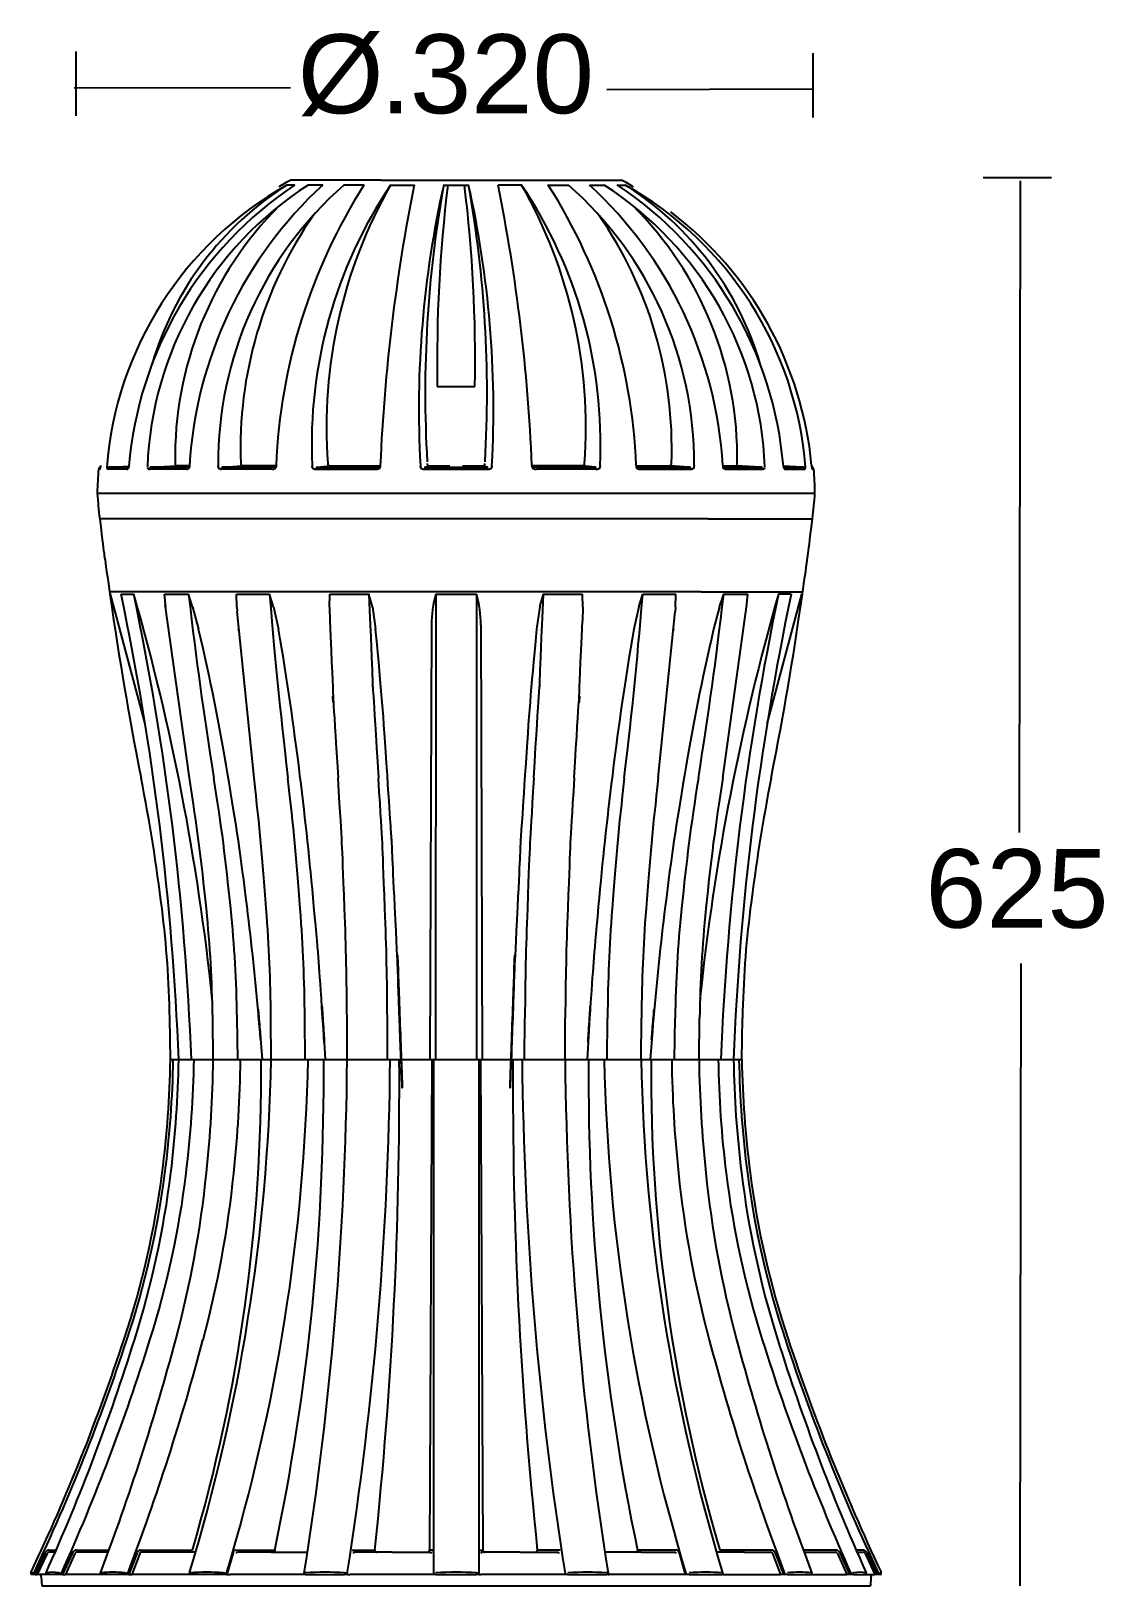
# Model space of a CAD drawing. Extents: x 0 to 122, y 0 to 312.
# Drawn here: x 2.1 to 122.4, y 137.4 to 311.6 of the extents above; entities that cross this region are included whole.
import ezdxf

# ---------------------------------------------------------------- set-up
doc = ezdxf.new("R2010")
doc.units = 0
doc.layers.add('LIVELLO_1', color=160, linetype='Continuous')
doc.styles.add('STD', font='txt')

# ---------------------------------------------------------------- blocks, each defined once
blk = doc.blocks.new('AI9-BLK1')
at = {"layer": 'LIVELLO_1', "color": 7}
for p, q in [((-54.46, 153.02), (-54.46, 145.81)), ((28.11, 152.82), (28.11, 145.61)), ((-54.65, 148.95), (-30.41, 148.99)), ((5.05, 148.75), (28.04, 148.84)), ((-29.95, 138.06), (-30.81, 138.06)), ((-30.15, 138.6), (-30.38, 138.6)), ((-26.8, 138.06), (-28.43, 138.06)), ((-20.26, 138.6), (-14.75, 138.6)), ((-19.19, 138.06), (-16.55, 138.06)), ((-14.75, 138.6), (-8.95, 138.6)), ((-13.24, 138.06), (-10.46, 138.06)), ((-8.95, 138.6), (-3.44, 138.6)), ((-4.51, 138.06), (-7.15, 138.06)), ((-3.44, 138.6), (1.25, 138.6)), ((1.25, 138.6), (4.66, 138.6)), ((3.1, 138.06), (4.73, 138.06)), ((4.66, 138.6), (6.46, 138.6)), ((6.46, 138.6), (6.68, 138.6)), ((7.63, 138.06), (7.68, 138.06)), ((7.68, 138.05), (7.7, 138.05)), ((47.21, 138.89), (54.89, 138.89)), ((51.35, 138.53), (51.24, 65.5)), ((-13.96, 115.48), (-9.74, 115.48)), ((-51.74, 106.32), (-51.73, 106.36)), ((-51.7, 106.65), (-51.71, 106.54)), ((-51.7, 106.65), (-51.71, 106.54)), ((-51.71, 106.54), (-51.71, 106.44)), ((-48.52, 106.45), (-50.68, 106.45)), ((-50.68, 106.45), (-50.64, 106.45)), ((-50.64, 106.45), (-48.51, 106.57)), ((-48.5, 106.65), (-48.52, 106.54)), ((-48.52, 106.54), (-48.52, 106.44)), ((-41.74, 106.45), (-46.02, 106.45)), ((-46.02, 106.45), (-45.98, 106.45)), ((-45.98, 106.45), (-43.22, 106.61)), ((-41.73, 106.61), (-43.22, 106.61)), ((-41.73, 106.54), (-41.74, 106.44)), ((-41.72, 106.65), (-41.73, 106.54)), ((-38.52, 106.65), (-38.52, 106.54)), ((-38.52, 106.44), (-38.52, 106.54)), ((-32.04, 106.45), (-38.01, 106.45)), ((-38.01, 106.45), (-37.98, 106.45)), ((-37.98, 106.45), (-35.79, 106.61)), ((-32.02, 106.61), (-35.79, 106.61)), ((-32.03, 106.54), (-32.04, 106.44)), ((-32.02, 106.65), (-32.03, 106.54)), ((-27.98, 106.65), (-27.98, 106.54)), ((-27.98, 106.44), (-27.98, 106.54)), ((-27.44, 106.45), (-20.36, 106.45)), ((-27.44, 106.45), (-27.42, 106.45)), ((-27.42, 106.45), (-26.02, 106.61)), ((-26.02, 106.61), (-20.35, 106.61)), ((-20.79, 106.45), (-20.78, 106.45)), ((-20.35, 106.54), (-20.36, 106.44)), ((-20.35, 106.65), (-20.35, 106.54)), ((-15.86, 106.65), (-15.86, 106.54)), ((-15.86, 106.44), (-15.86, 106.54)), ((-15.35, 106.45), (-15.34, 106.45)), ((-15.34, 106.45), (-14.86, 106.61)), ((-14.86, 106.61), (-12.55, 106.61)), ((-11.14, 106.61), (-8.84, 106.61)), ((-7.84, 106.65), (-7.84, 106.54)), ((-7.84, 106.54), (-7.84, 106.44)), ((-3.35, 106.65), (-3.35, 106.54)), ((2.32, 106.61), (-3.35, 106.61)), ((-3.35, 106.54), (-3.34, 106.44)), ((3.74, 106.45), (-3.34, 106.45)), ((-2.91, 106.45), (-2.91, 106.45)), ((3.73, 106.45), (2.32, 106.61)), ((3.74, 106.45), (3.73, 106.45)), ((4.28, 106.65), (4.28, 106.54)), ((4.28, 106.44), (4.28, 106.54)), ((8.33, 106.65), (8.33, 106.54)), ((8.33, 106.61), (12.09, 106.61)), ((8.33, 106.54), (8.34, 106.44)), ((8.34, 106.45), (14.31, 106.45)), ((14.28, 106.45), (12.09, 106.61)), ((14.31, 106.45), (14.28, 106.45)), ((14.82, 106.65), (14.82, 106.54)), ((14.83, 106.44), (14.82, 106.54)), ((18.03, 106.65), (18.04, 106.54)), ((18.03, 106.61), (19.52, 106.61)), ((18.04, 106.54), (18.05, 106.44)), ((18.05, 106.45), (22.32, 106.45)), ((22.28, 106.45), (19.52, 106.61)), ((22.32, 106.45), (22.28, 106.45)), ((24.81, 106.65), (24.82, 106.54)), ((26.94, 106.45), (24.81, 106.57)), ((24.82, 106.54), (24.83, 106.44)), ((24.82, 106.45), (26.98, 106.45)), ((26.98, 106.45), (26.94, 106.45)), ((28, 106.65), (28, 106.54)), ((28, 106.65), (28.01, 106.54)), ((28.01, 106.44), (28, 106.54)), ((28.03, 106.36), (28.04, 106.32)), ((-51.78, 106.22), (-51.93, 106.22)), ((-48.74, 106.22), (-50.91, 106.22)), ((-42.08, 106.22), (-46.22, 106.22)), ((-32.47, 106.22), (-38.17, 106.22)), ((3.84, 106.22), (-2.86, 106.22)), ((8.77, 106.22), (14.47, 106.22)), ((18.39, 106.22), (22.52, 106.22)), ((25.04, 106.22), (27.21, 106.22)), ((-52.07, 103.55), (28.36, 103.55)), ((-52.07, 103.55), (28.36, 103.55)), ((-51.3, 100.65), (-51.79, 100.65)), ((-47.43, 100.65), (-51.3, 100.65)), ((-40.09, 100.65), (-47.43, 100.65)), ((-29.98, 100.65), (-40.09, 100.65)), ((-18.1, 100.65), (-29.98, 100.65)), ((-5.6, 100.65), (-18.1, 100.65)), ((6.28, 100.65), (-5.6, 100.65)), ((16.39, 100.65), (6.28, 100.65)), ((16.39, 100.65), (23.74, 100.65)), ((23.74, 100.65), (27.6, 100.65)), ((27.6, 100.65), (28.09, 100.65)), ((-50.21, 92.48), (-50.69, 92.48)), ((-46.46, 92.48), (-50.21, 92.48)), ((-39.31, 92.48), (-46.46, 92.48)), ((-29.48, 92.48), (-39.31, 92.48)), ((-17.93, 92.48), (-29.48, 92.48)), ((-5.77, 92.48), (-17.93, 92.48)), ((5.79, 92.48), (-5.77, 92.48)), ((15.62, 92.48), (5.79, 92.48)), ((15.62, 92.48), (22.76, 92.48)), ((22.76, 92.48), (26.52, 92.48)), ((26.52, 92.48), (26.99, 92.48)), ((-46.71, 77.69), (-50.59, 92.23)), ((-49.4, 92.23), (-47.98, 92.23)), ((-49.39, 92.23), (-49.39, 92.23)), ((-47.96, 92.23), (-47.96, 92.24)), ((-44.54, 92.23), (-41.84, 92.23)), ((-44.4, 90.77), (-44.54, 92.23)), ((-41.38, 90.81), (-41.84, 92.23)), ((-41.38, 90.81), (-40.71, 88.31)), ((-36.47, 92.23), (-32.76, 92.23)), ((-36.43, 90.77), (-36.47, 92.23)), ((-36.43, 90.77), (-36.39, 90.27)), ((-32.31, 90.81), (-32.76, 92.23)), ((-32.31, 90.81), (-31.76, 88.31)), ((-26.06, 90.77), (-26, 92.23)), ((-26.06, 90.77), (-26.02, 89.23)), ((-26, 92.23), (-21.64, 92.23)), ((-21.24, 90.81), (-21.64, 92.23)), ((-21.24, 90.81), (-20.87, 88.31)), ((-14.14, 92.23), (-14.15, 40.08)), ((-14.14, 92.23), (-9.55, 92.23)), ((-9.55, 92.23), (-9.55, 40.08)), ((-2.46, 90.81), (-2.83, 88.31)), ((-2.06, 92.23), (2.3, 92.23)), ((2.36, 90.77), (2.3, 92.23)), ((2.36, 90.77), (2.32, 89.23)), ((8.61, 90.81), (8.06, 88.31)), ((8.61, 90.81), (9.06, 92.23)), ((9.06, 92.23), (12.77, 92.23)), ((9.06, 92.23), (12.77, 92.23)), ((12.74, 90.77), (12.7, 90.27)), ((12.74, 90.77), (12.77, 92.23)), ((17.68, 90.81), (17.01, 88.31)), ((18.04, 71.62), (20.74, 91.06)), ((18.14, 92.23), (20.84, 92.23)), ((20.7, 90.77), (20.84, 92.23)), ((23, 77.69), (26.89, 92.23)), ((24.27, 92.24), (24.27, 92.23)), ((25.7, 92.23), (24.28, 92.23)), ((25.69, 92.23), (25.69, 92.23)), ((26.89, 92.23), (26.89, 92.23)), ((-34.5, 71.63), (-36.39, 90.27)), ((10.81, 71.63), (12.7, 90.27)), ((-36.2, 88.14), (-36.23, 88.31)), ((-14.62, 88.78), (-14.78, 40.08)), ((-9.08, 88.78), (-8.92, 40.08)), ((12.5, 88.14), (12.53, 88.31)), ((51.45, 50.82), (51.34, -18.91)), ((-43.86, 40.08), (-43.94, 44.69)), ((-36.33, 40.08), (-36.4, 44.69)), ((-28.76, 40.08), (-28.81, 44.69)), ((-24.06, 40.08), (-24.08, 44.69)), ((-19.53, 40.08), (-19.56, 44.69)), ((-4.17, 40.08), (-4.14, 44.69)), ((0.36, 40.08), (0.38, 44.69)), ((5.06, 40.08), (5.11, 44.69)), ((8.87, 40.08), (8.91, 44.69)), ((12.63, 40.08), (12.7, 44.69)), ((15.37, 40.08), (15.44, 44.69)), ((20.17, 40.08), (20.24, 44.69)), ((-33.85, 43.29), (-33.58, 40.08)), ((-26.72, 43.29), (-26.52, 40.08)), ((-18.14, 43.29), (-18.03, 40.08)), ((-5.56, 43.29), (-5.67, 40.08)), ((3.02, 43.29), (2.82, 40.08)), ((10.15, 43.29), (9.89, 40.08)), ((-43.87, 40.08), (20.17, 40.08)), ((-43.86, 40.08), (20.17, 40.08)), ((-14.57, 40.08), (-14.85, -14.89)), ((-14.38, 40.08), (-14.38, -17.51)), ((-9.32, 40.08), (-9.32, -17.51)), ((-9.13, 40.08), (-8.85, -14.89)), ((-57.89, -15.19), (-59.04, -17.65)), ((-57.68, -15.28), (-58.79, -17.65)), ((-56.97, -15.14), (-57.45, -15.14)), ((-57.43, -14.89), (-56.68, -14.89)), ((-56.79, -15.14), (-56.97, -15.14)), ((-54.85, -15.19), (-55.95, -17.65)), ((-54.58, -15.28), (-55.63, -17.65)), ((-54.41, -14.89), (-50.76, -14.89)), ((-52.56, -15.14), (-54.35, -15.14)), ((-50.85, -15.14), (-52.56, -15.14)), ((-47.6, -15.19), (-48.54, -17.65)), ((-47.29, -15.28), (-48.19, -17.65)), ((-47.22, -14.89), (-41.4, -14.89)), ((-44.15, -15.14), (-47.09, -15.14)), ((-41.12, -15.14), (-44.15, -15.14)), ((-36.85, -15.19), (-37.53, -17.65)), ((-36.57, -14.89), (-32.17, -14.89)), ((-32.59, -15.14), (-36.37, -15.14)), ((-32.59, -15.14), (-28.51, -15.14)), ((-23.5, -14.89), (-20.96, -14.89)), ((-19, -15.14), (-23.26, -15.14)), ((-19, -15.14), (-14.66, -15.14)), ((-14.41, -14.89), (-14.85, -14.89)), ((-9.29, -14.89), (-8.85, -14.89)), ((-4.7, -15.14), (-9.04, -15.14)), ((-4.7, -15.14), (-0.43, -15.14)), ((-0.2, -14.89), (-2.75, -14.89)), ((4.85, -15.13), (4.92, -15.14)), ((8.89, -15.14), (4.92, -15.14)), ((12.87, -14.89), (8.47, -14.89)), ((8.89, -15.14), (12.68, -15.14)), ((13.16, -15.19), (13.83, -17.65)), ((20.46, -15.14), (17.42, -15.14)), ((23.52, -14.89), (17.7, -14.89)), ((20.46, -15.14), (23.39, -15.14)), ((23.59, -15.28), (24.49, -17.65)), ((23.9, -15.19), (24.84, -17.65)), ((30.71, -14.89), (27.06, -14.89)), ((27.15, -15.14), (28.86, -15.14)), ((28.86, -15.14), (30.65, -15.14)), ((30.88, -15.28), (31.93, -17.65)), ((31.15, -15.19), (32.25, -17.65)), ((33.73, -14.89), (32.98, -14.89)), ((33.09, -15.14), (33.28, -15.14)), ((33.28, -15.14), (33.75, -15.14)), ((33.98, -15.28), (35.09, -17.65)), ((34.19, -15.19), (35.35, -17.65)), ((-59.48, -17.65), (-59.47, -17.37)), ((-59.47, -17.37), (-59.42, -17.46)), ((35.72, -17.46), (35.77, -17.37)), ((35.79, -17.65), (35.77, -17.37)), ((-59.43, -17.65), (-59.48, -17.65)), ((-59.19, -17.65), (-59.43, -17.65)), ((-59.19, -17.51), (-59.19, -17.65)), ((-59.04, -17.65), (-59.19, -17.65)), ((-59.04, -17.65), (-58.79, -17.65)), ((-57.82, -17.65), (-58.79, -17.65)), ((-58.34, -17.89), (-58.29, -18.91)), ((-58.29, -18.91), (34.59, -18.91)), ((-57.81, -17.65), (-57.82, -17.65)), ((-57.8, -17.46), (-57.81, -17.65)), ((-56.39, -17.65), (-57.81, -17.65)), ((-56.09, -17.65), (-56.39, -17.65)), ((-56.09, -17.51), (-56.38, -17.46)), ((-56.09, -17.51), (-56.09, -17.65)), ((-55.95, -17.65), (-56.09, -17.65)), ((-55.95, -17.65), (-55.63, -17.65)), ((-51.73, -17.65), (-55.63, -17.65)), ((-51.72, -17.47), (-51.73, -17.65)), ((-51.69, -17.65), (-51.73, -17.65)), ((-51.72, -17.47), (-51.69, -17.46)), ((-51.69, -17.46), (-51.68, -17.46)), ((-49, -17.65), (-51.69, -17.65)), ((-48.66, -17.65), (-49, -17.65)), ((-48.66, -17.51), (-48.66, -17.65)), ((-48.54, -17.65), (-48.66, -17.65)), ((-48.54, -17.65), (-48.19, -17.65)), ((-41.77, -17.65), (-48.19, -17.65)), ((-41.76, -17.48), (-41.77, -17.65)), ((-41.67, -17.65), (-41.77, -17.65)), ((-41.68, -17.46), (-41.66, -17.46)), ((-41.67, -17.46), (-41.66, -17.46)), ((-37.96, -17.65), (-41.67, -17.65)), ((-37.95, -17.46), (-37.96, -17.46)), ((-37.63, -17.65), (-37.96, -17.65)), ((-37.63, -17.51), (-37.63, -17.65)), ((-37.53, -17.65), (-37.63, -17.65)), ((-37.53, -17.65), (-37.19, -17.65)), ((-29, -17.65), (-37.19, -17.65)), ((-28.9, -17.65), (-29, -17.65)), ((-28.89, -17.5), (-28.9, -17.65)), ((-28.73, -17.65), (-28.9, -17.65)), ((-28.74, -17.46), (-28.73, -17.46)), ((-28.73, -17.46), (-28.73, -17.46)), ((-28.73, -17.65), (-24.37, -17.65)), ((-24.37, -17.46), (-24.37, -17.46)), ((-24.07, -17.65), (-24.37, -17.65)), ((-24.07, -17.51), (-24.07, -17.65)), ((-24.02, -17.65), (-24.07, -17.65)), ((-24.02, -17.65), (-23.71, -17.65)), ((-14.63, -17.65), (-23.71, -17.65)), ((-14.39, -17.65), (-14.63, -17.65)), ((-14.38, -17.65), (-14.39, -17.65)), ((-14.38, -17.51), (-14.38, -17.65)), ((-14.14, -17.65), (-14.38, -17.65)), ((-14.15, -17.46), (-14.14, -17.46)), ((-14.15, -17.46), (-14.14, -17.46)), ((-14.14, -17.65), (-9.55, -17.65)), ((-9.55, -17.46), (-9.56, -17.46)), ((-9.32, -17.65), (-9.55, -17.65)), ((-9.32, -17.51), (-9.32, -17.65)), ((-9.31, -17.65), (-9.32, -17.65)), ((-9.31, -17.65), (-9.07, -17.65)), ((0.01, -17.65), (-9.07, -17.65)), ((0.32, -17.65), (0.01, -17.65)), ((0.37, -17.65), (0.32, -17.65)), ((0.37, -17.51), (0.37, -17.65)), ((0.67, -17.65), (0.37, -17.65)), ((0.66, -17.46), (0.68, -17.46)), ((0.67, -17.46), (0.68, -17.46)), ((0.67, -17.65), (5.04, -17.65)), ((5.04, -17.46), (5.03, -17.46)), ((5.2, -17.65), (5.04, -17.65)), ((5.2, -17.65), (5.19, -17.5)), ((5.2, -17.65), (5.3, -17.65)), ((13.49, -17.65), (5.3, -17.65)), ((13.83, -17.65), (13.49, -17.65)), ((13.93, -17.65), (13.83, -17.65)), ((13.93, -17.51), (13.93, -17.65)), ((14.26, -17.65), (13.93, -17.65)), ((14.25, -17.46), (14.26, -17.46)), ((14.26, -17.46), (14.26, -17.46)), ((14.26, -17.65), (17.98, -17.65)), ((17.97, -17.46), (17.96, -17.46)), ((18.07, -17.65), (17.98, -17.65)), ((18.07, -17.65), (18.06, -17.48)), ((18.07, -17.65), (24.49, -17.65)), ((24.84, -17.65), (24.49, -17.65)), ((24.96, -17.65), (24.84, -17.65)), ((25.29, -17.65), (24.96, -17.65)), ((25.28, -17.46), (25.29, -17.46)), ((25.29, -17.65), (27.99, -17.65)), ((28.02, -17.47), (27.99, -17.46)), ((28.03, -17.65), (27.99, -17.65)), ((28.03, -17.65), (28.02, -17.47)), ((28.03, -17.65), (31.93, -17.65)), ((32.25, -17.65), (31.93, -17.65)), ((32.4, -17.65), (32.25, -17.65)), ((32.39, -17.51), (32.4, -17.65)), ((32.69, -17.65), (32.4, -17.65)), ((32.69, -17.65), (34.11, -17.65)), ((34.12, -17.65), (34.11, -17.46)), ((34.12, -17.65), (34.11, -17.65)), ((34.12, -17.65), (35.09, -17.65)), ((34.64, -17.89), (34.59, -18.91)), ((35.35, -17.65), (35.09, -17.65)), ((35.5, -17.65), (35.35, -17.65)), ((35.49, -17.51), (35.5, -17.65)), ((35.73, -17.65), (35.5, -17.65)), ((35.73, -17.65), (35.79, -17.65))]:
    blk.add_line(p, q, dxfattribs=at)
for points in [[(-30.81, 138.06), (-30.81, 138.06), (-30.82, 138.06), (-30.82, 138.06), (-30.82, 138.05)], [(-20.26, 138.6), (-24.95, 138.6), (-28.36, 138.6), (-30.15, 138.6)], [(-29.95, 138.06), (-29.95, 138.06), (-29.96, 138.06), (-29.96, 138.06), (-29.97, 138.05)], [(-22.18, 138.06), (-24.42, 138.06), (-24.43, 138.06), (-24.43, 138.06), (-24.43, 138.06), (-24.43, 138.05)], [(-22.18, 138.06), (-22.18, 138.06), (-22.18, 138.06), (-22.18, 138.06), (-22.19, 138.05)], [(-19.19, 138.06), (-19.19, 138.06), (-19.19, 138.06), (-19.2, 138.06), (-19.2, 138.05)], [(-16.55, 138.06), (-16.55, 138.06), (-16.55, 138.06), (-16.55, 138.05)], [(-13.24, 138.06), (-13.24, 138.06), (-13.24, 138.06), (-13.24, 138.05)], [(-10.46, 138.05), (-10.46, 138.06), (-10.46, 138.06), (-10.46, 138.06)], [(-4.5, 138.05), (-4.5, 138.06), (-4.51, 138.06), (-4.51, 138.06), (-4.51, 138.06)], [(-1.51, 138.05), (-1.51, 138.06), (-1.52, 138.06), (-1.52, 138.06), (-1.52, 138.06), (0.73, 138.06)], [(0.74, 138.05), (0.74, 138.06), (0.73, 138.06), (0.73, 138.06), (0.73, 138.06)], [(6.27, 138.05), (6.26, 138.06), (6.26, 138.06), (6.26, 138.06), (6.25, 138.06), (7.11, 138.06)], [(7.65, 138.05), (7.68, 138.05), (7.86, 137.93)], [(-50.84, 106.38), (-50.85, 106.37), (-50.86, 106.36), (-50.87, 106.34), (-50.88, 106.32), (-50.89, 106.31), (-50.9, 106.29), (-50.9, 106.27), (-50.91, 106.26), (-50.91, 106.24), (-50.91, 106.22)], [(-50.68, 106.45), (-50.7, 106.45), (-50.71, 106.45), (-50.73, 106.44), (-50.75, 106.44), (-50.77, 106.43), (-50.78, 106.42), (-50.8, 106.41), (-50.81, 106.4), (-50.83, 106.39), (-50.84, 106.38)], [(-46.16, 106.38), (-46.17, 106.37), (-46.18, 106.36), (-46.19, 106.34), (-46.19, 106.32), (-46.2, 106.31), (-46.21, 106.29), (-46.21, 106.27), (-46.22, 106.26), (-46.22, 106.24), (-46.22, 106.22)], [(-46.02, 106.45), (-46.03, 106.45), (-46.05, 106.45), (-46.06, 106.44), (-46.08, 106.44), (-46.09, 106.43), (-46.11, 106.42), (-46.12, 106.41), (-46.13, 106.4), (-46.14, 106.39), (-46.16, 106.38)], [(-43.34, 106.86), (-43.34, 106.82), (-43.33, 106.78), (-43.33, 106.75), (-43.31, 106.71), (-43.3, 106.68), (-43.29, 106.67), (-43.29, 106.66), (-43.28, 106.65), (-43.27, 106.64), (-43.26, 106.63), (-43.26, 106.63), (-43.25, 106.62), (-43.25, 106.62), (-43.25, 106.62), (-43.24, 106.62), (-43.24, 106.61), (-43.23, 106.61), (-43.23, 106.61), (-43.22, 106.61), (-43.22, 106.61)], [(-38.12, 106.38), (-38.12, 106.37), (-38.13, 106.36), (-38.14, 106.34), (-38.14, 106.32), (-38.15, 106.3), (-38.16, 106.28), (-38.16, 106.26), (-38.16, 106.24), (-38.17, 106.22)], [(-38.01, 106.45), (-38.02, 106.45), (-38.02, 106.45), (-38.03, 106.45), (-38.05, 106.44), (-38.06, 106.44), (-38.07, 106.43), (-38.08, 106.42), (-38.09, 106.41), (-38.1, 106.4), (-38.11, 106.39), (-38.12, 106.38)], [(-35.98, 106.86), (-35.97, 106.83), (-35.97, 106.82), (-35.97, 106.8), (-35.96, 106.78), (-35.96, 106.76), (-35.95, 106.75), (-35.94, 106.73), (-35.94, 106.71), (-35.92, 106.7), (-35.91, 106.68), (-35.9, 106.67), (-35.89, 106.66), (-35.88, 106.65), (-35.87, 106.64), (-35.86, 106.63), (-35.84, 106.62), (-35.83, 106.62), (-35.82, 106.61), (-35.8, 106.61), (-35.79, 106.61), (-35.79, 106.61)], [(-27.5, 106.38), (-27.51, 106.36), (-27.52, 106.33), (-27.53, 106.29), (-27.53, 106.25), (-27.53, 106.22)], [(-27.44, 106.45), (-27.45, 106.45), (-27.45, 106.45), (-27.45, 106.45), (-27.46, 106.45), (-27.46, 106.45), (-27.46, 106.44), (-27.47, 106.44), (-27.47, 106.44), (-27.47, 106.43), (-27.48, 106.42), (-27.49, 106.41), (-27.49, 106.4), (-27.5, 106.39), (-27.5, 106.38)], [(-26.24, 106.86), (-26.24, 106.83), (-26.24, 106.82), (-26.23, 106.8), (-26.23, 106.78), (-26.22, 106.76), (-26.21, 106.75), (-26.2, 106.73), (-26.2, 106.71), (-26.18, 106.7), (-26.17, 106.68), (-26.16, 106.67), (-26.14, 106.66), (-26.13, 106.65), (-26.11, 106.64), (-26.1, 106.63), (-26.08, 106.62), (-26.07, 106.62), (-26.05, 106.61), (-26.03, 106.61), (-26.02, 106.61)], [(-15.36, 106.38), (-15.36, 106.35), (-15.37, 106.31), (-15.37, 106.27), (-15.37, 106.22)], [(-15.35, 106.45), (-15.35, 106.45), (-15.35, 106.45), (-15.35, 106.45), (-15.35, 106.45), (-15.35, 106.44), (-15.35, 106.43), (-15.36, 106.41), (-15.36, 106.39), (-15.36, 106.38)], [(-15.35, 106.45), (-8.35, 106.45), (-8.36, 106.45), (-8.84, 106.61)], [(-8.34, 106.38), (-8.34, 106.4), (-8.34, 106.43), (-8.34, 106.44), (-8.35, 106.45), (-8.35, 106.45), (-8.35, 106.45), (-8.35, 106.45), (-8.35, 106.45)], [(-8.33, 106.22), (-8.33, 106.27), (-8.33, 106.31), (-8.33, 106.35), (-8.34, 106.38)], [(2.32, 106.61), (2.33, 106.61), (2.35, 106.61), (2.37, 106.62), (2.39, 106.62), (2.4, 106.63), (2.42, 106.64), (2.43, 106.65), (2.45, 106.66), (2.46, 106.67), (2.47, 106.68), (2.48, 106.7), (2.5, 106.71), (2.51, 106.73), (2.52, 106.75), (2.52, 106.76), (2.53, 106.78), (2.54, 106.8), (2.54, 106.82), (2.54, 106.83), (2.54, 106.86)], [(3.84, 106.22), (3.84, 106.27), (3.83, 106.31), (3.82, 106.35), (3.81, 106.36), (3.81, 106.38), (3.8, 106.39), (3.8, 106.4), (3.79, 106.41), (3.78, 106.42), (3.78, 106.43), (3.77, 106.44), (3.77, 106.44), (3.76, 106.44), (3.76, 106.45), (3.76, 106.45), (3.75, 106.45), (3.75, 106.45), (3.75, 106.45), (3.74, 106.45)], [(12.09, 106.61), (12.1, 106.61), (12.11, 106.61), (12.12, 106.62), (12.14, 106.62), (12.15, 106.63), (12.16, 106.63), (12.17, 106.65), (12.19, 106.65), (12.2, 106.66), (12.21, 106.68), (12.22, 106.69), (12.23, 106.7), (12.24, 106.72), (12.25, 106.74), (12.26, 106.76), (12.26, 106.77), (12.26, 106.79), (12.27, 106.81), (12.27, 106.82), (12.28, 106.86)], [(14.47, 106.22), (14.47, 106.25), (14.46, 106.27), (14.46, 106.29), (14.45, 106.31), (14.45, 106.33), (14.44, 106.35), (14.43, 106.36), (14.42, 106.38), (14.41, 106.39), (14.4, 106.4), (14.39, 106.41), (14.38, 106.42), (14.37, 106.43), (14.36, 106.44), (14.35, 106.44), (14.33, 106.45), (14.32, 106.45), (14.32, 106.45), (14.31, 106.45)], [(19.52, 106.61), (19.52, 106.61), (19.53, 106.61), (19.53, 106.61), (19.54, 106.61), (19.54, 106.62), (19.55, 106.62), (19.55, 106.62), (19.55, 106.62), (19.56, 106.63), (19.57, 106.63), (19.58, 106.65), (19.58, 106.65), (19.59, 106.66), (19.6, 106.68), (19.61, 106.69), (19.62, 106.72), (19.63, 106.76), (19.64, 106.79), (19.64, 106.82), (19.65, 106.86)], [(22.52, 106.22), (22.52, 106.24), (22.52, 106.26), (22.51, 106.27), (22.51, 106.29), (22.5, 106.31), (22.5, 106.32), (22.49, 106.34), (22.48, 106.36), (22.47, 106.37), (22.46, 106.38), (22.45, 106.39), (22.43, 106.4), (22.42, 106.41), (22.41, 106.42), (22.39, 106.43), (22.38, 106.44), (22.36, 106.44), (22.35, 106.45), (22.33, 106.45), (22.32, 106.45)], [(-2.46, 90.81), (-2.06, 92.23), (2.3, 92.23)], [(17.68, 90.81), (18.14, 92.23), (20.84, 92.23)], [(-59.19, -17.51), (-59.42, -17.46), (-59.43, -17.65)]]:
    blk.add_lwpolyline(points, dxfattribs=at)
for points in [[(-30.81, 138.06), (-42.4, 131.55), (-49.97, 119.7), (-51, 106.45)], [(-29.95, 138.06), (-40.64, 130.94), (-47.47, 119.34), (-48.52, 106.54)], [(-28.43, 138.06), (-39.25, 131.11), (-45.98, 119.32), (-46.45, 106.47)], [(-30.81, 138.06), (-38.12, 133.43), (-43.48, 126.31), (-45.92, 118.02)], [(-26.8, 138.06), (-35.65, 129.92), (-41.01, 118.66), (-41.72, 106.65)], [(-24.42, 138.06), (-33.46, 130.13), (-38.6, 118.67), (-38.52, 106.65)], [(-22.18, 138.06), (-28.17, 128.63), (-31.56, 117.8), (-32.02, 106.65)], [(-31.4, 138.05), (-31.89, 137.72), (-31.24, 138.16), (-31.73, 137.83)], [(-31.38, 138.06), (-31.39, 138.06), (-31.39, 138.06), (-31.4, 138.05)], [(-30.38, 138.6), (-30.85, 138.36), (-30.93, 138.31), (-31.38, 138.06)], [(-19.19, 138.06), (-25.42, 128.8), (-28.49, 117.8), (-27.98, 106.65)], [(-19.19, 138.06), (-24.6, 128.59), (-27.05, 117.73), (-26.24, 106.85)], [(-16.55, 138.06), (-18.65, 127.56), (-19.88, 117.35), (-20.35, 106.65)], [(-13.24, 138.06), (-15.56, 127.74), (-16.44, 117.21), (-15.86, 106.65)], [(-13.24, 138.07), (-15.08, 127.8), (-15.7, 117.47), (-15.09, 107.06)], [(-12.79, 138.06), (-13.7, 130.48), (-14.08, 123.12), (-13.96, 115.48)], [(-9.74, 115.48), (-9.61, 123.12), (-10, 130.48), (-10.91, 138.06)], [(-8.61, 107.06), (-8, 117.47), (-8.62, 127.8), (-10.46, 138.07)], [(-7.84, 106.65), (-7.26, 117.21), (-8.14, 127.74), (-10.46, 138.06)], [(-3.35, 106.65), (-3.82, 117.35), (-5.05, 127.56), (-7.15, 138.06)], [(4.28, 106.65), (4.79, 117.8), (1.72, 128.8), (-4.51, 138.06)], [(2.54, 106.85), (3.35, 117.73), (0.9, 128.59), (-4.51, 138.06)], [(8.33, 106.65), (7.86, 117.8), (4.47, 128.63), (-1.52, 138.06)], [(14.82, 106.65), (14.9, 118.67), (9.76, 130.13), (0.73, 138.06)], [(18.03, 106.65), (17.31, 118.66), (11.96, 129.92), (3.1, 138.06)], [(22.75, 106.47), (22.27, 119.32), (15.55, 131.11), (4.73, 138.06)], [(24.82, 106.54), (23.77, 119.34), (16.94, 130.94), (6.25, 138.06)], [(27.3, 106.45), (26.28, 119.7), (18.7, 131.55), (7.11, 138.06)], [(7.13, 138.05), (7.12, 138.06), (7.12, 138.06), (7.11, 138.06)], [(22.22, 118.02), (19.78, 126.31), (14.42, 133.43), (7.11, 138.06)], [(7.65, 138.05), (7.65, 138.06), (7.64, 138.06), (7.63, 138.06)], [(7.7, 138.05), (7.7, 138.06), (7.69, 138.06), (7.68, 138.06)], [(-31.66, 135.75), (-39.32, 128.1), (-43.53, 117.67), (-43.34, 106.86)], [(-27.81, 134.72), (-33.5, 126.56), (-36.36, 116.79), (-35.98, 106.86)], [(12.28, 106.86), (12.66, 116.79), (9.8, 126.56), (4.11, 134.72)], [(19.65, 106.86), (19.84, 117.67), (15.62, 128.1), (7.96, 135.75)], [(27.99, 106.65), (26.93, 117.91), (21.21, 128.19), (12.21, 135.04)], [(-51.72, 106.45), (-51.83, 106.43), (-51.92, 106.34), (-51.93, 106.22)], [(-51.74, 106.34), (-51.76, 106.3), (-51.78, 106.27), (-51.78, 106.22)], [(-51.78, 106.22), (-51.76, 106.24), (-51.74, 106.26), (-51.74, 106.28)], [(-51.74, 106.28), (-51.72, 106.34), (-51.72, 106.39), (-51.71, 106.44)], [(-51.73, 106.36), (-51.74, 106.34), (-51.74, 106.31), (-51.74, 106.28)], [(-51.73, 106.36), (-51.72, 106.42), (-51.71, 106.48), (-51.71, 106.54)], [(-51, 106.4), (-51, 106.36), (-51, 106.32), (-50.98, 106.28)], [(-50.98, 106.28), (-50.97, 106.25), (-50.94, 106.23), (-50.91, 106.22)], [(-42.08, 106.22), (-42, 106.22), (-41.92, 106.24), (-41.85, 106.28)], [(-41.85, 106.28), (-41.79, 106.32), (-41.75, 106.37), (-41.74, 106.44)], [(-38.52, 106.44), (-38.52, 106.37), (-38.48, 106.31), (-38.42, 106.28)], [(-38.42, 106.28), (-38.34, 106.24), (-38.26, 106.22), (-38.17, 106.22)], [(-27.98, 106.44), (-27.97, 106.37), (-27.92, 106.31), (-27.85, 106.28)], [(-20.5, 106.29), (-20.43, 106.31), (-20.37, 106.36), (-20.35, 106.44)], [(-15.86, 106.44), (-15.84, 106.36), (-15.78, 106.3), (-15.71, 106.29)], [(-15.11, 106.86), (-15.1, 106.72), (-14.99, 106.61), (-14.86, 106.61)], [(-8.84, 106.61), (-8.71, 106.61), (-8.6, 106.72), (-8.59, 106.86)], [(-7.99, 106.29), (-7.91, 106.3), (-7.86, 106.36), (-7.84, 106.44)], [(-3.34, 106.44), (-3.33, 106.36), (-3.27, 106.31), (-3.19, 106.29)], [(-3.19, 106.28), (-3.09, 106.24), (-2.97, 106.22), (-2.86, 106.22)], [(3.84, 106.22), (3.95, 106.22), (4.05, 106.24), (4.15, 106.28)], [(4.15, 106.28), (4.22, 106.31), (4.27, 106.37), (4.28, 106.44)], [(8.34, 106.44), (8.35, 106.37), (8.41, 106.31), (8.47, 106.28)], [(8.47, 106.28), (8.57, 106.24), (8.67, 106.22), (8.77, 106.22)], [(14.47, 106.22), (14.56, 106.22), (14.64, 106.24), (14.72, 106.28)], [(14.72, 106.28), (14.78, 106.31), (14.82, 106.37), (14.83, 106.44)], [(18.05, 106.44), (18.05, 106.37), (18.1, 106.32), (18.15, 106.28)], [(18.15, 106.28), (18.22, 106.24), (18.3, 106.22), (18.39, 106.22)], [(22.52, 106.22), (22.59, 106.22), (22.65, 106.24), (22.69, 106.28)], [(22.69, 106.28), (22.73, 106.31), (22.75, 106.35), (22.76, 106.39)], [(24.83, 106.44), (24.83, 106.38), (24.85, 106.32), (24.9, 106.28)], [(24.9, 106.28), (24.93, 106.25), (24.99, 106.22), (25.04, 106.22)], [(27.21, 106.22), (27.25, 106.23), (27.27, 106.25), (27.28, 106.28)], [(27.28, 106.28), (27.3, 106.32), (27.3, 106.36), (27.3, 106.4)], [(28.01, 106.54), (28.01, 106.48), (28.02, 106.42), (28.03, 106.36)], [(28.01, 106.44), (28.02, 106.39), (28.03, 106.34), (28.04, 106.28)], [(28.04, 106.28), (28.04, 106.31), (28.04, 106.34), (28.03, 106.36)], [(28.08, 106.22), (28.08, 106.27), (28.06, 106.3), (28.04, 106.34)], [(-51.93, 106.22), (-52.01, 105.29), (-52.05, 104.49), (-52.07, 103.55)], [(28.09, 100.65), (28.22, 101.7), (28.3, 102.49), (28.36, 103.55)], [(26.99, 92.48), (27.77, 97.85), (27.42, 95.27), (28.09, 100.65)], [(-3.15, 71.61), (-1.89, 92.47), (-2.99, 71.36), (-2.06, 92.23)], [(26.96, 92.23), (26.99, 92.41), (26.97, 92.31), (26.99, 92.48)], [(-50.65, 92.23), (-49.49, 84.16), (-48.71, 79.61), (-47.15, 71.6)], [(-50.59, 92.23), (-50.59, 92.23), (-50.59, 92.23), (-50.59, 92.23)], [(-42.94, 40.08), (-43.64, 57.77), (-45.77, 74.91), (-49.4, 92.23)], [(-41.52, 40.08), (-42.22, 57.77), (-44.35, 74.91), (-47.98, 92.23)], [(-39.18, 46.89), (-40.78, 62.24), (-43.72, 77.4), (-47.98, 92.23)], [(-41.84, 92.23), (-40.92, 84.35), (-40.24, 79.45), (-39, 71.61)], [(-32.76, 92.23), (-32.01, 83.44), (-31.71, 80.37), (-30.7, 71.61)], [(-26.02, 89.24), (-25.07, 68.93), (-26.3, 91.94), (-25.08, 71.64)], [(-14.14, 92.23), (-14.46, 91.09), (-14.62, 89.92), (-14.62, 88.74)], [(-9.08, 88.74), (-9.08, 89.92), (-9.24, 91.09), (-9.56, 92.23)], [(1.38, 71.64), (2.6, 91.94), (1.37, 68.93), (2.32, 89.24)], [(7, 71.61), (8.01, 80.37), (8.32, 83.44), (9.06, 92.23)], [(15.3, 71.61), (16.54, 79.45), (17.22, 84.35), (18.14, 92.23)], [(24.28, 92.23), (20.03, 77.4), (17.08, 62.24), (15.48, 46.89)], [(24.28, 92.23), (20.65, 74.91), (18.53, 57.77), (17.82, 40.08)], [(25.7, 92.23), (22.07, 74.91), (19.94, 57.77), (19.24, 40.08)], [(23.45, 71.6), (25.02, 79.61), (25.79, 84.16), (26.95, 92.23)], [(-37.43, 71.92), (-38.47, 78.03), (-39.32, 82.26), (-40.71, 88.31)], [(-29.35, 71.92), (-30.13, 78.14), (-30.71, 82.13), (-31.76, 88.31)], [(-19.56, 71.92), (-20.06, 79.56), (-20.15, 80.69), (-20.87, 88.31)], [(-2.83, 88.31), (-3.55, 80.69), (-3.64, 79.56), (-4.14, 71.92)], [(8.06, 88.32), (7.01, 82.14), (6.43, 78.14), (5.66, 71.92)], [(17.01, 88.31), (15.62, 82.26), (14.78, 78.03), (13.73, 71.92)], [(-44.81, 56.96), (-45.43, 61.93), (-46.19, 66.68), (-47.15, 71.59)], [(-37.11, 56.98), (-37.67, 62.51), (-38.13, 66.11), (-39, 71.61)], [(-35.28, 57.21), (-35.98, 62.93), (-36.47, 66.24), (-37.43, 71.92)], [(-33.13, 56.99), (-33.55, 62.68), (-33.85, 65.96), (-34.5, 71.63)], [(-29.32, 56.97), (-29.74, 62.66), (-30.05, 65.94), (-30.7, 71.61)], [(-27.78, 57.21), (-28.27, 62.62), (-28.69, 66.53), (-29.35, 71.91)], [(-19.83, 56.98), (-20.17, 65.86), (-20.02, 62.74), (-20.55, 71.61)], [(-18.72, 57.21), (-19.31, 69.35), (-18.76, 59.78), (-19.56, 71.92)], [(-4.14, 71.92), (-4.93, 59.78), (-4.39, 69.35), (-4.97, 57.21)], [(-3.15, 71.61), (-3.68, 62.74), (-3.53, 65.86), (-3.87, 56.98)], [(1.38, 71.65), (0.84, 62.77), (1, 65.88), (0.66, 57)], [(5.66, 71.91), (4.99, 66.53), (4.57, 62.62), (4.08, 57.21)], [(7, 71.61), (6.35, 65.94), (6.04, 62.66), (5.62, 56.97)], [(10.81, 71.63), (10.16, 65.96), (9.85, 62.68), (9.43, 56.99)], [(13.74, 71.92), (12.77, 66.24), (12.28, 62.93), (11.58, 57.21)], [(18.04, 71.62), (17.17, 66.12), (16.7, 62.52), (16.14, 56.98)], [(23.45, 71.59), (22.49, 66.68), (21.74, 61.93), (21.12, 56.96)], [(-18.14, 43.29), (-19.07, 69.92), (-17.2, 18.12), (-18.19, 44.75)], [(-5.51, 44.76), (-6.5, 18.13), (-4.62, 69.92), (-5.56, 43.29)], [(-18.19, 44.75), (-18.83, 61.83), (-17.9, 40.15), (-18.72, 57.21)], [(-4.97, 57.21), (-5.8, 40.15), (-4.87, 61.83), (-5.51, 44.75)], [(-43.94, 44.69), (-44.02, 48.84), (-44.3, 52.85), (-44.81, 56.96)], [(-36.4, 44.69), (-36.46, 48.99), (-36.68, 52.7), (-37.11, 56.98)], [(-33.97, 44.75), (-34.34, 49.05), (-34.75, 52.94), (-35.28, 57.21)], [(-28.81, 44.69), (-28.85, 49.13), (-29, 52.55), (-29.32, 56.98)], [(-26.81, 44.76), (-27.25, 51.38), (-27.19, 50.6), (-27.78, 57.21)], [(-19.56, 44.69), (-19.58, 49.26), (-19.65, 52.41), (-19.83, 56.97)], [(-3.87, 56.97), (-4.04, 52.41), (-4.11, 49.26), (-4.14, 44.69)], [(0.66, 57), (0.48, 52.43), (0.41, 49.26), (0.38, 44.69)], [(4.08, 57.21), (3.49, 50.6), (3.55, 51.38), (3.11, 44.76)], [(5.62, 56.98), (5.3, 52.55), (5.16, 49.13), (5.11, 44.69)], [(9.43, 56.99), (9.1, 52.56), (8.96, 49.13), (8.91, 44.69)], [(11.58, 57.21), (11.05, 52.94), (10.65, 49.05), (10.27, 44.75)], [(16.14, 56.98), (15.71, 52.7), (15.5, 48.99), (15.44, 44.69)], [(21.12, 56.96), (20.6, 52.85), (20.32, 48.84), (20.24, 44.69)], [(-26.72, 43.29), (-27.27, 52.3), (-26.23, 35.75), (-26.81, 44.75)], [(3.11, 44.75), (2.53, 35.75), (3.58, 52.3), (3.02, 43.29)], [(-33.85, 43.29), (-34.49, 51.13), (-33.29, 36.93), (-33.97, 44.75)], [(10.27, 44.75), (9.59, 36.93), (10.79, 51.12), (10.15, 43.29)], [(-44.8, 27.38), (-44.24, 31.69), (-43.94, 35.74), (-43.87, 40.08)], [(-44.48, 27.34), (-43.92, 31.66), (-43.63, 35.73), (-43.55, 40.08)], [(-43.82, 27.37), (-43.3, 31.63), (-43.01, 35.79), (-42.94, 40.08)], [(-42.11, 27.34), (-41.58, 31.61), (-41.29, 35.78), (-41.22, 40.08)], [(-41.72, -17.46), (-36.05, 1.3), (-32.99, 20.49), (-32.57, 40.08)], [(-41.4, -14.89), (-36.14, 3.04), (-33.57, 21.4), (-33.7, 40.08)], [(-37.6, -17.52), (-31.92, 1.25), (-28.86, 20.47), (-28.44, 40.08)], [(-36.77, 27.34), (-36.3, 31.77), (-36.07, 35.63), (-36.01, 40.08)], [(-32.17, -14.89), (-28.38, 3.26), (-26.56, 21.54), (-26.69, 40.08)], [(-28.87, -17.48), (-25.83, 1.84), (-24.27, 20.54), (-24.06, 40.08)], [(-24.06, -17.52), (-21.02, 1.78), (-19.45, 20.54), (-19.24, 40.08)], [(-20.96, -14.89), (-18.99, 3.82), (-18.12, 21.27), (-18.22, 40.08)], [(-5.48, 40.08), (-5.58, 21.27), (-4.71, 3.82), (-2.75, -14.89)], [(-4.46, 40.08), (-4.25, 20.54), (-2.68, 1.78), (0.36, -17.52)], [(0.36, 40.08), (0.57, 20.54), (2.13, 1.84), (5.17, -17.48)], [(2.99, 40.08), (2.86, 21.54), (4.69, 3.26), (8.47, -14.89)], [(4.74, 40.08), (5.17, 20.47), (8.23, 1.25), (13.91, -17.52)], [(8.87, 40.08), (9.3, 20.49), (12.35, 1.3), (18.02, -17.46)], [(10, 40.08), (9.87, 21.4), (12.44, 3.04), (17.7, -14.89)], [(12.31, 40.08), (12.37, 35.63), (12.6, 31.77), (13.07, 27.34)], [(15.37, 40.08), (15.44, 35.64), (15.67, 31.79), (16.13, 27.36)], [(19.24, 40.08), (19.31, 35.79), (19.6, 31.63), (20.13, 27.37)], [(-49.05, 8.75), (-47.02, 14.88), (-45.63, 20.98), (-44.8, 27.38)], [(-48.75, 8.65), (-46.72, 14.8), (-45.32, 20.92), (-44.48, 27.34)], [(-47.87, 8.72), (-45.94, 14.84), (-44.61, 21), (-43.82, 27.37)], [(-46.16, 8.65), (-44.23, 14.79), (-42.89, 20.95), (-42.11, 27.34)], [(-40.21, 8.65), (-38.56, 14.87), (-37.43, 20.94), (-36.77, 27.34)], [(13.07, 27.34), (13.74, 20.94), (14.86, 14.87), (16.52, 8.65)], [(16.13, 27.36), (16.8, 20.97), (17.91, 14.91), (19.57, 8.71)], [(20.13, 27.37), (20.91, 21), (22.25, 14.84), (24.17, 8.72)], [(-59.47, -17.37), (-55.37, -8.66), (-52.07, -0.4), (-49.05, 8.75)], [(-57.81, -17.46), (-53.88, -8.68), (-50.76, -0.46), (-47.87, 8.72)], [(-51.72, -17.47), (-48.42, -8.79), (-45.66, -0.26), (-43.27, 8.71)], [(19.57, 8.71), (21.97, -0.26), (24.72, -8.79), (28.02, -17.47)], [(24.17, 8.72), (27.06, -0.46), (30.18, -8.68), (34.11, -17.46)], [(-59.19, -17.51), (-55.08, -8.78), (-51.78, -0.51), (-48.75, 8.65)], [(-56.09, -17.51), (-52.18, -8.78), (-49.03, -0.47), (-46.16, 8.65)], [(-48.66, -17.51), (-45.35, -8.8), (-42.62, -0.35), (-40.22, 8.65)], [(-57.44, -14.89), (-57.63, -14.89), (-57.81, -15.01), (-57.89, -15.19)], [(-57.45, -15.14), (-57.55, -15.14), (-57.64, -15.2), (-57.68, -15.28)], [(-54.41, -14.89), (-54.6, -14.89), (-54.78, -15.01), (-54.85, -15.19)], [(-54.35, -15.14), (-54.45, -15.14), (-54.54, -15.2), (-54.58, -15.28)], [(-47.22, -14.89), (-47.4, -14.9), (-47.55, -15.02), (-47.6, -15.19)], [(-47.09, -15.14), (-47.18, -15.14), (-47.26, -15.2), (-47.29, -15.28)], [(-36.57, -14.89), (-36.72, -14.92), (-36.83, -15.04), (-36.85, -15.19)], [(-36.38, -15.14), (-36.46, -15.15), (-36.52, -15.21), (-36.54, -15.28)], [(-23.27, -15.14), (-23.33, -15.16), (-23.37, -15.22), (-23.36, -15.28)], [(-14.63, -15.28), (-14.62, -15.23), (-14.63, -15.18), (-14.66, -15.14)], [(-14.4, -15.19), (-14.39, -15.09), (-14.39, -14.99), (-14.41, -14.89)], [(-9.29, -14.89), (-9.31, -14.99), (-9.31, -15.09), (-9.3, -15.19)], [(-9.04, -15.14), (-9.06, -15.18), (-9.07, -15.23), (-9.07, -15.28)], [(-0.33, -15.28), (-0.33, -15.22), (-0.37, -15.16), (-0.43, -15.14)], [(4.85, -15.13), (4.87, -15.14), (4.9, -15.14), (4.92, -15.14)], [(12.84, -15.28), (12.82, -15.21), (12.76, -15.15), (12.68, -15.14)], [(13.15, -15.19), (13.13, -15.04), (13.02, -14.92), (12.87, -14.89)], [(23.59, -15.28), (23.56, -15.2), (23.48, -15.14), (23.39, -15.14)], [(23.9, -15.19), (23.85, -15.02), (23.7, -14.9), (23.52, -14.89)], [(30.88, -15.28), (30.84, -15.2), (30.75, -15.14), (30.65, -15.14)], [(31.15, -15.19), (31.08, -15.01), (30.9, -14.89), (30.71, -14.89)], [(34.19, -15.19), (34.11, -15.01), (33.93, -14.89), (33.73, -14.89)], [(33.98, -15.28), (33.94, -15.2), (33.85, -15.14), (33.75, -15.14)], [(-57.82, -17.65), (-57.8, -17.36), (-57.82, -17.75), (-57.81, -17.46)], [(-56.39, -17.46), (-56.85, -17.35), (-57.34, -17.35), (-57.8, -17.45)], [(-48.99, -17.46), (-49.88, -17.35), (-50.79, -17.35), (-51.68, -17.46)], [(-37.96, -17.46), (-39.2, -17.35), (-40.43, -17.35), (-41.66, -17.46)], [(-24.37, -17.46), (-25.84, -17.35), (-27.26, -17.35), (-28.73, -17.46)], [(-9.56, -17.46), (-11.1, -17.35), (-12.6, -17.35), (-14.14, -17.46)], [(5.03, -17.46), (3.56, -17.35), (2.15, -17.35), (0.68, -17.46)], [(17.96, -17.46), (16.73, -17.35), (15.5, -17.35), (14.26, -17.46)], [(27.99, -17.46), (27.09, -17.35), (26.19, -17.35), (25.29, -17.46)], [(34.1, -17.45), (33.64, -17.35), (33.15, -17.35), (32.69, -17.46)], [(-58.34, -17.89), (-58.35, -17.76), (-58.46, -17.65), (-58.59, -17.65)], [(-48.66, -17.51), (-48.77, -17.48), (-48.88, -17.47), (-48.99, -17.46)], [(-41.67, -17.46), (-41.7, -17.45), (-41.73, -17.46), (-41.76, -17.48)], [(-37.63, -17.51), (-37.73, -17.48), (-37.84, -17.46), (-37.95, -17.46)], [(-28.73, -17.46), (-28.79, -17.45), (-28.85, -17.46), (-28.89, -17.49)], [(-24.07, -17.51), (-24.17, -17.47), (-24.27, -17.45), (-24.37, -17.46)], [(-9.32, -17.51), (-9.39, -17.47), (-9.47, -17.45), (-9.55, -17.46)], [(5.19, -17.49), (5.15, -17.46), (5.09, -17.45), (5.04, -17.46)], [(18.06, -17.48), (18.04, -17.46), (18, -17.45), (17.97, -17.46)], [(34.9, -17.65), (34.76, -17.65), (34.65, -17.76), (34.64, -17.89)]]:
    blk.add_open_spline(points, degree=3, dxfattribs=at)
for points, knots in [([(8.03, 137.83), (7.54, 138.16), (8.19, 137.72), (7.7, 138.05), (7.7, 138.06), (7.69, 138.06), (7.68, 138.06), (7.23, 138.31), (7.15, 138.36), (6.68, 138.6)], [0, 0, 0, 0, 1, 1, 1, 2, 2, 2, 3, 3, 3, 3]), ([(-48.74, 106.22), (-48.68, 106.22), (-48.63, 106.25), (-48.59, 106.28), (-48.55, 106.32), (-48.53, 106.38), (-48.52, 106.44)], [0, 0, 0, 0, 1, 1, 1, 2, 2, 2, 2]), ([(-46.45, 106.39), (-46.45, 106.35), (-46.43, 106.31), (-46.39, 106.28), (-46.34, 106.24), (-46.28, 106.22), (-46.22, 106.22)], [0, 0, 0, 0, 1, 1, 1, 2, 2, 2, 2]), ([(-32.47, 106.22), (-32.37, 106.22), (-32.27, 106.24), (-32.17, 106.28), (-32.1, 106.31), (-32.05, 106.37), (-32.04, 106.44)], [0, 0, 0, 0, 1, 1, 1, 2, 2, 2, 2]), ([(-27.85, 106.28), (-27.75, 106.24), (-27.64, 106.22), (-27.53, 106.22), (-27.53, 106.22), (-20.84, 106.22), (-20.84, 106.22), (-20.73, 106.22), (-20.61, 106.24), (-20.5, 106.28)], [0, 0, 0, 0, 1, 1, 1, 2, 2, 2, 3, 3, 3, 3]), ([(-15.71, 106.28), (-15.6, 106.24), (-15.48, 106.22), (-15.37, 106.22), (-15.37, 106.22), (-8.33, 106.22), (-8.33, 106.22), (-8.21, 106.22), (-8.1, 106.24), (-7.99, 106.28)], [0, 0, 0, 0, 1, 1, 1, 2, 2, 2, 3, 3, 3, 3]), ([(27.22, 106.22), (27.21, 106.28), (27.19, 106.34), (27.14, 106.38), (27.1, 106.42), (27.04, 106.45), (26.98, 106.45)], [0, 0, 0, 0, 1, 1, 1, 2, 2, 2, 2]), ([(28.36, 103.55), (28.35, 104.49), (28.31, 105.29), (28.23, 106.22), (28.22, 106.34), (28.14, 106.43), (28.02, 106.45)], [0, 0, 0, 0, 1, 1, 1, 2, 2, 2, 2]), ([(28.05, 106.28), (28.05, 106.26), (28.06, 106.24), (28.08, 106.22), (28.08, 106.22), (28.23, 106.22), (28.23, 106.22)], [0, 0, 0, 0, 1, 1, 1, 2, 2, 2, 2]), ([(-52.07, 103.55), (-52, 102.49), (-51.92, 101.7), (-51.79, 100.65), (-51.12, 95.27), (-51.46, 97.85), (-50.69, 92.48), (-50.67, 92.31), (-50.68, 92.41), (-50.65, 92.23)], [0, 0, 0, 0, 1, 1, 1, 2, 2, 2, 3, 3, 3, 3]), ([(-26, 92.23), (-26, 92.23), (-21.64, 92.23), (-21.64, 92.23), (-20.7, 71.36), (-21.81, 92.47), (-20.55, 71.61)], [0, 0, 0, 0, 1, 1, 1, 2, 2, 2, 2]), ([(-39.07, 40.08), (-39.07, 40.08), (-39.13, 44.69), (-39.13, 44.69), (-39.2, 48.99), (-39.41, 52.7), (-39.84, 56.98), (-40.4, 62.52), (-40.87, 66.12), (-41.74, 71.62), (-41.74, 71.62), (-44.44, 91.06), (-44.44, 91.06)], [0, 0, 0, 0, 1, 1, 1, 2, 2, 2, 3, 3, 3, 4, 4, 4, 4]), ([(-24.08, 44.69), (-24.11, 49.26), (-24.18, 52.43), (-24.35, 57), (-24.7, 65.88), (-24.54, 62.77), (-25.08, 71.65)], [0, 0, 0, 0, 1, 1, 1, 2, 2, 2, 2]), ([(15.3, 71.61), (14.43, 66.11), (13.97, 62.51), (13.41, 56.98), (12.97, 52.7), (12.76, 48.99), (12.7, 44.69)], [0, 0, 0, 0, 1, 1, 1, 2, 2, 2, 2]), ([(-32.57, 40.08), (-32.57, 40.08), (-32.61, 44.69), (-32.61, 44.69), (-32.66, 49.13), (-32.8, 52.56), (-33.13, 56.99)], [0, 0, 0, 0, 1, 1, 1, 2, 2, 2, 2]), ([(-43.27, 8.71), (-41.61, 14.91), (-40.49, 20.97), (-39.83, 27.36), (-39.36, 31.79), (-39.13, 35.64), (-39.07, 40.08)], [0, 0, 0, 0, 1, 1, 1, 2, 2, 2, 2]), ([(17.52, 40.08), (17.59, 35.78), (17.88, 31.61), (18.41, 27.34), (19.2, 20.95), (20.53, 14.79), (22.46, 8.65)], [0, 0, 0, 0, 1, 1, 1, 2, 2, 2, 2]), ([(19.85, 40.08), (19.93, 35.73), (20.23, 31.66), (20.79, 27.34), (21.62, 20.92), (23.02, 14.8), (25.05, 8.65)], [0, 0, 0, 0, 1, 1, 1, 2, 2, 2, 2]), ([(20.17, 40.08), (20.24, 35.74), (20.54, 31.69), (21.1, 27.38), (21.93, 20.98), (23.32, 14.88), (25.35, 8.75), (28.38, -0.4), (31.67, -8.66), (35.77, -17.37)], [0, 0, 0, 0, 1, 1, 1, 2, 2, 2, 3, 3, 3, 3]), ([(16.52, 8.65), (18.92, -0.35), (21.65, -8.8), (24.96, -17.51), (24.96, -17.51), (24.96, -17.65), (24.96, -17.65)], [0, 0, 0, 0, 1, 1, 1, 2, 2, 2, 2]), ([(22.46, 8.65), (25.33, -0.47), (28.49, -8.78), (32.39, -17.51), (32.39, -17.51), (32.68, -17.46), (32.68, -17.46)], [0, 0, 0, 0, 1, 1, 1, 2, 2, 2, 2]), ([(25.05, 8.65), (28.08, -0.51), (31.38, -8.78), (35.49, -17.51), (35.49, -17.51), (35.72, -17.46), (35.72, -17.46)], [0, 0, 0, 0, 1, 1, 1, 2, 2, 2, 2]), ([(-32.17, -14.89), (-32.19, -14.95), (-32.18, -15.01), (-32.15, -15.06), (-32.12, -15.11), (-32.07, -15.14), (-32.01, -15.14)], [0, 0, 0, 0, 1, 1, 1, 2, 2, 2, 2]), ([(-20.95, -14.89), (-20.96, -14.96), (-20.94, -15.02), (-20.9, -15.07), (-20.86, -15.11), (-20.8, -15.14), (-20.74, -15.14)], [0, 0, 0, 0, 1, 1, 1, 2, 2, 2, 2]), ([(-15.1, -15.14), (-15.04, -15.14), (-14.97, -15.11), (-14.92, -15.07), (-14.88, -15.02), (-14.85, -14.96), (-14.85, -14.89)], [0, 0, 0, 0, 1, 1, 1, 2, 2, 2, 2]), ([(-8.85, -14.89), (-8.85, -14.96), (-8.82, -15.02), (-8.77, -15.07), (-8.73, -15.11), (-8.67, -15.14), (-8.6, -15.14)], [0, 0, 0, 0, 1, 1, 1, 2, 2, 2, 2]), ([(-2.96, -15.14), (-2.9, -15.14), (-2.84, -15.11), (-2.8, -15.07), (-2.75, -15.02), (-2.74, -14.96), (-2.75, -14.89)], [0, 0, 0, 0, 1, 1, 1, 2, 2, 2, 2]), ([(8.31, -15.14), (8.37, -15.14), (8.42, -15.11), (8.45, -15.06), (8.48, -15.01), (8.49, -14.95), (8.47, -14.89)], [0, 0, 0, 0, 1, 1, 1, 2, 2, 2, 2])]:
    blk.add_open_spline(points, degree=3, knots=knots, dxfattribs=at)
at = {"layer": 'LIVELLO_1', "color": 7, "attachment_point": 1, "style": 'STD'}
for s, insert, char_height in [('\\fArial|b0|i0;\\H8.8512;\\C7;Ø', (-29.6, 154.95), 8.8512), ('\\fArial|b0|i0;\\H8.8512;\\C7;320', (-17.03, 154.95), 8.8512), ('\\fArial|b0|i0;\\H8.8512;\\C7;.', (-20.34, 154.95), 8.8512), ('\\fArial|b0|i0;\\H8.8066;\\C7;625', (40.74, 63.65), 8.8066)]:
    blk.add_mtext(s, dxfattribs=dict(at, insert=insert, char_height=char_height))

msp = doc.modelspace()

# ---------------------------------------------------------------- block references
at = {"layer": 'LIVELLO_1', "color": 7}
msp.add_blockref('AI9-BLK1', (61.621217, 156.304671), dxfattribs=at)

doc.saveas('drawing.dxf')
